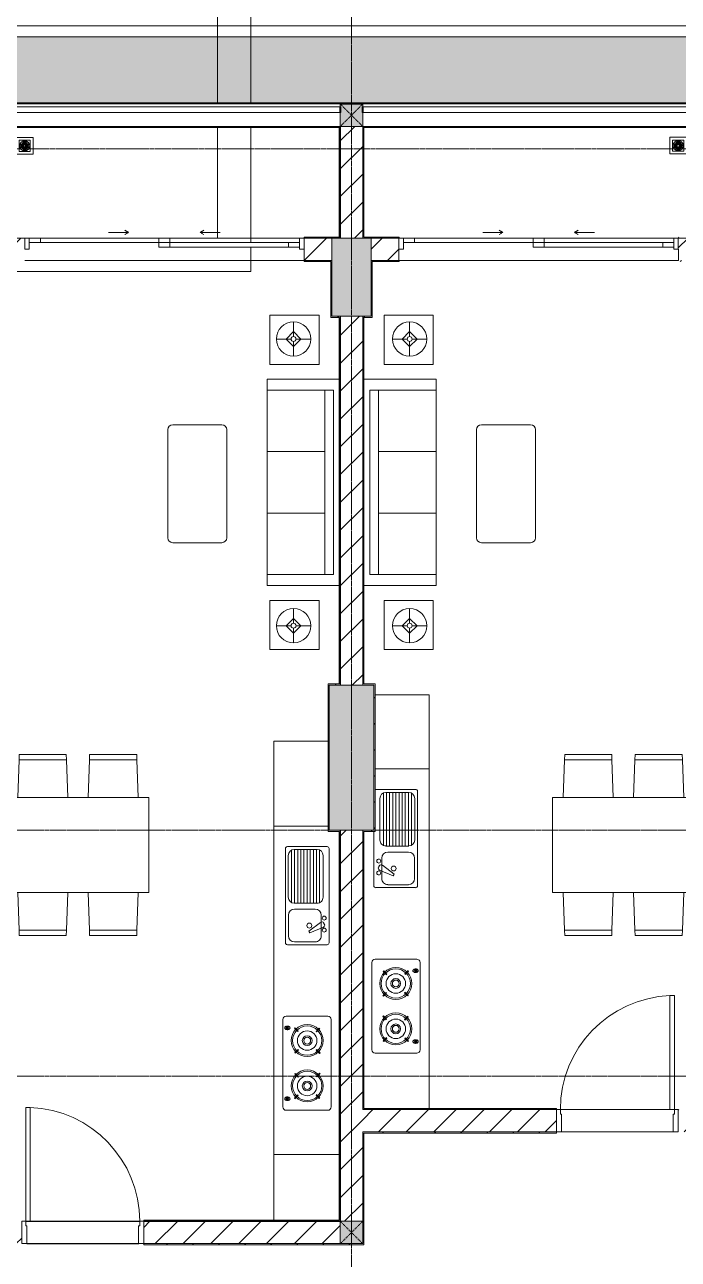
# Model space of a CAD drawing. Header units: millimetres. Extents: x 5357 to 259384, y -16348 to 109893.
# Drawn here: x 66228 to 72078, y 35397 to 46447 of the extents above; entities that cross this region are included whole.
import ezdxf

# ---------------------------------------------------------------- set-up
doc = ezdxf.new("R2010")
doc.units = ezdxf.units.MM
doc.linetypes.add('Dash', pattern=[6, 3, -3])
doc.linetypes.add('Grid Line', pattern=[22.225, 12.7, -3.175, 3.175, -3.175])
for name, color, linetype, lineweight in [('0-1', 7, 'Continuous', 5), ('A-DETL-GENF', 92, 'Continuous', 9), ('A-DOOR', 31, 'Continuous', 9), ('A-DOOR-FRAM', 31, 'Continuous', 9), ('A-DOOR-HDLN', 31, 'Dash', 9), ('A-FLOR-1', 53, 'Continuous', 9), ('A-FLOR-HRAL', 11, 'Continuous', 9), ('A-FLOR-PATT', 8, 'Continuous', 9), ('A-WALL', 113, 'Continuous', 9), ('A-WALL-3', 113, 'Continuous', 18), ('A-WALL-PATT', 111, 'Continuous', 9), ('A-WALL-PATT-2', 53, 'Continuous', 9), ('G-IMPT', 8, 'Continuous', 9), ('I-FURN', 30, 'Continuous', 9), ('I-FURN-1', 254, 'Continuous', 9), ('I-WALL-1', 9, 'Continuous', 18), ('I-WALL-2', 53, 'Continuous', 9), ('I-WALL-3', 2, 'Continuous', 18), ('M-EQPM', 50, 'Continuous', 9), ('S-BEAM-1', 53, 'Continuous', 9), ('S-COLS', 52, 'Continuous', 9), ('S-COLS-1', 253, 'Continuous', 5), ('S-COLS-2', 9, 'Continuous', 18), ('S-COLS-5', 52, 'Continuous', 18), ('S-COLS-6', 52, 'Dash', 9), ('S-COLS-HDLN', 52, 'Dash', 9), ('S-GRID-1', 1, 'Grid Line', 9)]:
    doc.layers.add(name, color=color, linetype=linetype, lineweight=lineweight)
pattern_1 = [(45, (0, 0), (-116.67262, 116.67262), [])]
pattern_2 = [(45, (0, 0), (-124.4508, 124.4508), [])]

# ---------------------------------------------------------------- blocks, each defined once
blk = doc.blocks.new('NCV_TKTC_KET CAU_rvt-1-TKCS_MB CẢNH QUAN CÂY XANH')
at = {"layer": 'S-COLS-1'}
for points in [[(69328, 43837), (69328, 44537), (68978, 44537), (68978, 43837)], [(69353, 39237), (69353, 40537), (68953, 40537), (68953, 39237)]]:
    blk.add_hatch(color=256, dxfattribs=at).paths.add_polyline_path(points)
at = {"layer": 'S-BEAM-1'}
blk.add_line((66053, 45537), (69053, 45537), dxfattribs=at)
at = {"layer": 'S-COLS-2'}
for p, q in [((69328, 44537), (68978, 44537)), ((68978, 44537), (68978, 43837)), ((69328, 43837), (69328, 44537)), ((68978, 43837), (69328, 43837)), ((69353, 40537), (68953, 40537)), ((68953, 40537), (68953, 39237)), ((69353, 39237), (69353, 40537)), ((68953, 39237), (69353, 39237))]:
    blk.add_line(p, q, dxfattribs=at)
blk = doc.blocks.new('LOBBY_SOFA_1 - LOBBY_SOFA_1-V30-TKCS_MB CẢNH QUAN CÂY XANH')
at = {"layer": 'I-FURN'}
for p, q in [((-2556, -13), (-2556, -660)), ((-2457, -66), (-2457, -660)), ((-807, -66), (-2457, -66)), ((-807, -660), (-807, -66)), ((-708, -660), (-708, -13)), ((-3128, -194), (-2688, -194)), ((-3128, -634), (-3128, -194)), ((-2688, -194), (-2688, -634)), ((-807, -143), (-2457, -143)), ((-1907, -143), (-1907, -660)), ((-1357, -143), (-1357, -660)), ((-576, -194), (-576, -634)), ((-136, -194), (-576, -194)), ((-136, -634), (-136, -194)), ((-2915, -269), (-2915, -401)), ((-349, -269), (-349, -401)), ((-2937, -423), (-3069, -423)), ((-2915, -357), (-2981, -423)), ((-2981, -423), (-2915, -489)), ((-2849, -423), (-2915, -357)), ((-2915, -489), (-2849, -423)), ((-2893, -423), (-2761, -423)), ((-371, -423), (-503, -423)), ((-415, -423), (-349, -357)), ((-349, -489), (-415, -423)), ((-349, -357), (-283, -423)), ((-283, -423), (-349, -489)), ((-327, -423), (-195, -423)), ((-2915, -445), (-2915, -577)), ((-349, -445), (-349, -577)), ((-2688, -634), (-3128, -634)), ((-2556, -660), (-708, -660)), ((-576, -634), (-136, -634)), ((-2172, -1065), (-2172, -1505)), ((-1160, -1021), (-2128, -1021)), ((-1116, -1505), (-1116, -1065)), ((-2128, -1549), (-1160, -1549))]:
    blk.add_line(p, q, dxfattribs=at)
for centre, radius in [((-2915, -423), 154), ((-349, -423), 154), ((-2915, -423), 22), ((-349, -423), 22)]:
    blk.add_circle(centre, radius, dxfattribs=at)
for centre, start, end in [((-2128, -1065), 90, 180), ((-1160, -1065), 0, 90), ((-2128, -1505), 180, 270), ((-1160, -1505), 270, 0)]:
    blk.add_arc(centre, 44, start, end, dxfattribs=at)
at = {"layer": 'I-FURN-1'}
for p, q in [((-2556, -13), (-2556, -660)), ((-708, -660), (-708, -13)), ((-2688, -194), (-3128, -194)), ((-3128, -194), (-3128, -634)), ((-2688, -634), (-2688, -194)), ((-136, -194), (-576, -194)), ((-576, -194), (-576, -634)), ((-136, -634), (-136, -194)), ((-3128, -634), (-2688, -634)), ((-2556, -660), (-708, -660)), ((-576, -634), (-136, -634)), ((-2172, -1065), (-2172, -1505)), ((-1160, -1021), (-2128, -1021)), ((-1116, -1505), (-1116, -1065)), ((-2128, -1549), (-1160, -1549))]:
    blk.add_line(p, q, dxfattribs=at)
for centre, start, end in [((-2128, -1065), 90, 180), ((-1160, -1065), 0, 90), ((-2128, -1505), 180, 270), ((-1160, -1505), 270, 0)]:
    blk.add_arc(centre, 44, start, end, dxfattribs=at)
blk = doc.blocks.new('HE BEP A1 - HE BEP A 2-V146-TKCS_MB CẢNH QUAN CÂY XANH')
at = {"layer": 'I-FURN'}
for p, q in [((0, 0), (662, 0)), ((0, -484), (0, 0)), ((662, 0), (662, -484)), ((662, 0), (662, -484)), ((3700, 0), (662, 0)), ((1707, -103), (862, -103)), ((3176, -81), (2394, -81)), ((845, -121), (845, -477)), ((872, -387), (872, -182)), ((872, -185), (1352, -185)), ((872, -213), (1352, -213)), ((878, -157), (1345, -157)), ((925, -129), (1298, -129)), ((1352, -182), (1352, -387)), ((1406, -370), (1406, -183)), ((1459, -130), (1644, -130)), ((1698, -183), (1698, -370)), ((1724, -477), (1724, -121)), ((2364, -483), (2364, -111)), ((2452, -118), (2484, -118)), ((2452, -122), (2452, -118)), ((2484, -122), (2452, -122)), ((2472, -184), (2467, -188)), ((2467, -188), (2496, -217)), ((2501, -213), (2472, -184)), ((2484, -118), (2484, -122)), ((2496, -217), (2501, -213)), ((2689, -187), (2660, -216)), ((2660, -216), (2665, -220)), ((2665, -220), (2694, -191)), ((2694, -191), (2689, -187)), ((2876, -191), (2880, -187)), ((2905, -220), (2876, -191)), ((2880, -187), (2909, -216)), ((2909, -216), (2905, -220)), ((3069, -213), (3098, -184)), ((3073, -217), (3069, -213)), ((3102, -188), (3073, -217)), ((3086, -118), (3086, -122)), ((3118, -118), (3086, -118)), ((3086, -122), (3118, -122)), ((3098, -184), (3102, -188)), ((3118, -122), (3118, -118)), ((3206, -483), (3206, -111)), ((872, -241), (1352, -241)), ((872, -269), (1352, -269)), ((872, -297), (1352, -297)), ((872, -325), (1352, -325)), ((1603, -313), (1524, -418)), ((1567, -443), (1618, -322)), ((1618, -322), (1603, -313)), ((872, -353), (1352, -353)), ((872, -381), (1352, -381)), ((876, -409), (1347, -409)), ((1298, -440), (925, -440)), ((1644, -423), (1459, -423)), ((2470, -406), (2499, -377)), ((2475, -410), (2470, -406)), ((2504, -381), (2475, -410)), ((2499, -377), (2504, -381)), ((2663, -384), (2667, -380)), ((2692, -413), (2663, -384)), ((2667, -380), (2696, -409)), ((2696, -409), (2692, -413)), ((2902, -380), (2873, -409)), ((2873, -409), (2878, -413)), ((2878, -413), (2907, -384)), ((2907, -384), (2902, -380)), ((3070, -377), (3066, -381)), ((3066, -381), (3095, -410)), ((3100, -406), (3070, -377)), ((3095, -410), (3100, -406)), ((1220, -494), (1707, -494)), ((1541, -452), (1529, -445)), ((3176, -513), (2394, -513))]:
    blk.add_line(p, q, dxfattribs=at)
for centre, radius in [((2582, -298), 143), ((2582, -298), 131), ((2582, -298), 87.2), ((2988, -298), 143), ((2988, -298), 131), ((2988, -298), 87.2), ((1553, -317), 22.2), ((2582, -298), 43.6), ((2582, -298), 30.9), ((2988, -298), 43.6), ((2988, -298), 30.9), ((1486, -450), 17.8), ((1593, -450), 17.8)]:
    blk.add_circle(centre, radius, dxfattribs=at)
for centre, radius, start, end in [((862, -121), 17.5, 90, 180), ((1707, -121), 17.5, 0, 90), ((2394, -111), 30, 90, 180), ((2477, -118), 24.7, 145.204, 163.9419), ((2471, -115), 18.1, 120.7976, 145.204), ((2468, -120), 11.6, 9.7177, 170.2823), ((2468, -109), 11.5, 90, 120.7976), ((2468, -109), 11.5, 59.2024, 90), ((2464, -115), 18.1, 34.796, 59.2024), ((2459, -118), 24.7, 16.0581, 34.796), ((3111, -118), 24.7, 145.204, 163.9419), ((3105, -115), 18.1, 120.7976, 145.204), ((3102, -120), 11.6, 9.7177, 170.2823), ((3102, -109), 11.5, 90, 120.7976), ((3102, -109), 11.5, 59.2024, 90), ((3098, -115), 18.1, 34.796, 59.2024), ((3093, -118), 24.7, 16.0581, 34.796), ((3176, -111), 30, 360, 90), ((925, -182), 53.3, 90, 180), ((1298, -182), 53.3, 0, 90), ((1459, -183), 53.3, 90, 180), ((1644, -183), 53.3, 0, 90), ((2485, -121), 33.5, 163.9419, 180), ((2485, -121), 33.5, 180, 196.0581), ((2477, -123), 24.7, 196.0581, 214.796), ((2468, -120), 11.6, 189.9102, 350.0898), ((2471, -127), 18.1, 214.796, 239.2024), ((2468, -133), 11.5, 239.2024, 270), ((2468, -133), 11.5, 270, 300.7976), ((2464, -127), 18.1, 300.7976, 325.204), ((2459, -123), 24.7, 325.204, 343.9419), ((2451, -121), 33.5, 0, 16.0581), ((2451, -121), 33.5, 343.9419, 0), ((3119, -121), 33.5, 163.9419, 180), ((3119, -121), 33.5, 180, 196.0581), ((3111, -123), 24.7, 196.0581, 214.796), ((3102, -120), 11.6, 189.9102, 350.0898), ((3105, -127), 18.1, 214.796, 239.2024), ((3102, -133), 11.5, 239.2024, 270), ((3102, -133), 11.5, 270, 300.7976), ((3098, -127), 18.1, 300.7976, 325.204), ((3093, -123), 24.7, 325.204, 343.9419), ((3084, -121), 33.5, 0, 16.0581), ((3084, -121), 33.5, 343.9419, 0), ((925, -387), 53.3, 180, 270), ((1298, -387), 53.3, 270, 0), ((1459, -370), 53.3, 180, 270), ((1538, -430), 17.8, 140.5382, 240.0479), ((1644, -370), 53.3, 270, 0), ((862, -477), 17.5, 180, 207.2741), ((1550, -437), 17.8, 240.0479, 339.4621), ((1707, -477), 17.5, 270, 0), ((2394, -483), 30, 180, 270), ((3176, -483), 30, 270, 0)]:
    blk.add_arc(centre, radius, start, end, dxfattribs=at)
at = {"layer": 'I-FURN-1'}
for p, q in [((0, 0), (3700, 0)), ((0, -484), (0, 0))]:
    blk.add_line(p, q, dxfattribs=at)
blk = doc.blocks.new('RES_BAN AN 1 - RES_BAN AN 1-V94-TKCS_MB CẢNH QUAN CÂY XANH')
at = {"layer": 'I-FURN-1'}
for p, q in [((-425, 0), (-425, -1275)), ((425, -1275), (425, 0)), ((-762, -114), (-425, -102)), ((-425, -102), (-425, -550)), ((425, -102), (425, -550)), ((762, -114), (425, -102)), ((-762, -114), (-810, -115)), ((-810, -115), (-810, -537)), ((-762, -539), (-762, -114)), ((-762, -539), (-762, -114)), ((762, -539), (762, -114)), ((762, -114), (762, -539)), ((810, -115), (762, -114)), ((810, -537), (810, -115)), ((-810, -537), (-762, -539)), ((-425, -550), (-762, -539)), ((425, -550), (762, -539)), ((762, -539), (810, -537)), ((-810, -745), (-762, -744)), ((-810, -1167), (-810, -745)), ((-762, -744), (-425, -733)), ((-762, -1169), (-762, -744)), ((-762, -744), (-762, -1169)), ((-425, -733), (-425, -1180)), ((425, -733), (425, -1180)), ((762, -744), (425, -733)), ((762, -744), (810, -745)), ((762, -1169), (762, -744)), ((762, -1169), (762, -744)), ((810, -745), (810, -1167)), ((-762, -1169), (-810, -1167)), ((-425, -1180), (-762, -1169)), ((425, -1180), (762, -1169)), ((810, -1167), (762, -1169)), ((-425, -1275), (425, -1275))]:
    blk.add_line(p, q, dxfattribs=at)
blk = doc.blocks.new('LOBBY_SOFA_1 - LOBBY_SOFA_1-852725-TKCS_MB CẢNH QUAN CÂY XANH')
at = {"layer": 'I-FURN'}
for p, q in [((-2128, 1549), (-1160, 1549)), ((-2172, 1065), (-2172, 1505)), ((-1116, 1505), (-1116, 1065)), ((-1160, 1021), (-2128, 1021)), ((-2688, 634), (-3128, 634)), ((-3128, 634), (-3128, 194)), ((-2915, 445), (-2915, 577)), ((-2688, 194), (-2688, 634)), ((-2556, 660), (-708, 660)), ((-2556, 15), (-2556, 660)), ((-2457, 66), (-2457, 660)), ((-1907, 143), (-1907, 660)), ((-1357, 143), (-1357, 660)), ((-807, 660), (-807, 66)), ((-708, 660), (-708, 15)), ((-576, 634), (-136, 634)), ((-576, 194), (-576, 634)), ((-349, 445), (-349, 577)), ((-136, 634), (-136, 194)), ((-2981, 423), (-2915, 489)), ((-2915, 489), (-2849, 423)), ((-349, 489), (-415, 423)), ((-283, 423), (-349, 489)), ((-2937, 423), (-3069, 423)), ((-2915, 357), (-2981, 423)), ((-2849, 423), (-2915, 357)), ((-2915, 269), (-2915, 401)), ((-2893, 423), (-2761, 423)), ((-371, 423), (-503, 423)), ((-415, 423), (-349, 357)), ((-349, 357), (-283, 423)), ((-349, 269), (-349, 401)), ((-327, 423), (-195, 423)), ((-3128, 194), (-2688, 194)), ((-807, 143), (-2457, 143)), ((-136, 194), (-576, 194)), ((-807, 66), (-2457, 66))]:
    blk.add_line(p, q, dxfattribs=at)
for centre, radius in [((-2915, 423), 154), ((-349, 423), 154), ((-2915, 423), 22), ((-349, 423), 22)]:
    blk.add_circle(centre, radius, dxfattribs=at)
for centre, start, end in [((-2128, 1505), 90, 180), ((-1160, 1505), 0, 90), ((-2128, 1065), 180, 270), ((-1160, 1065), 270, 0)]:
    blk.add_arc(centre, 44, start, end, dxfattribs=at)
at = {"layer": 'I-FURN-1'}
for p, q in [((-2128, 1549), (-1160, 1549)), ((-2172, 1065), (-2172, 1505)), ((-1116, 1505), (-1116, 1065)), ((-1160, 1021), (-2128, 1021)), ((-3128, 634), (-2688, 634)), ((-3128, 194), (-3128, 634)), ((-2688, 634), (-2688, 194)), ((-2556, 660), (-708, 660)), ((-2556, 15), (-2556, 660)), ((-708, 660), (-708, 15)), ((-576, 634), (-136, 634)), ((-576, 194), (-576, 634)), ((-136, 634), (-136, 194)), ((-2688, 194), (-3128, 194)), ((-136, 194), (-576, 194))]:
    blk.add_line(p, q, dxfattribs=at)
for centre, start, end in [((-2128, 1505), 90, 180), ((-1160, 1505), 0, 90), ((-2128, 1065), 180, 270), ((-1160, 1065), 270, 0)]:
    blk.add_arc(centre, 44, start, end, dxfattribs=at)
blk = doc.blocks.new('HE BEP A - HE BEP A-V150-TKCS_MB CẢNH QUAN CÂY XANH')
at = {"layer": 'I-FURN'}
for p, q in [((3704, 595), (3704, 11)), ((4, 495), (4, 11)), ((766, 11), (766, 495)), ((766, 11), (766, 495)), ((948, 132), (948, 488)), ((966, 505), (1810, 505)), ((1402, 451), (1028, 451)), ((1645, 463), (1632, 456)), ((1670, 454), (1722, 333)), ((1828, 488), (1828, 132)), ((2467, 494), (2467, 122)), ((3279, 524), (2497, 524)), ((3309, 494), (3309, 122)), ((975, 398), (975, 193)), ((975, 392), (1455, 392)), ((975, 364), (1455, 364)), ((975, 336), (1455, 336)), ((980, 420), (1450, 420)), ((1455, 193), (1455, 398)), ((1509, 381), (1509, 194)), ((1748, 434), (1562, 434)), ((1706, 324), (1627, 429)), ((1722, 333), (1706, 324)), ((1801, 194), (1801, 381)), ((2578, 421), (2574, 417)), ((2574, 417), (2603, 388)), ((2607, 392), (2578, 421)), ((2603, 388), (2607, 392)), ((2796, 424), (2766, 395)), ((2766, 395), (2771, 390)), ((2771, 390), (2800, 420)), ((2800, 420), (2796, 424)), ((2977, 420), (2981, 424)), ((3006, 390), (2977, 420)), ((2981, 424), (3010, 395)), ((3010, 395), (3006, 390)), ((3169, 392), (3199, 421)), ((3174, 388), (3169, 392)), ((3203, 417), (3174, 388)), ((3199, 421), (3203, 417)), ((975, 308), (1455, 308)), ((975, 280), (1455, 280)), ((975, 252), (1455, 252)), ((975, 224), (1455, 224)), ((2571, 199), (2600, 228)), ((2604, 224), (2575, 195)), ((2600, 228), (2604, 224)), ((2764, 227), (2768, 231)), ((2793, 198), (2764, 227)), ((2768, 231), (2797, 202)), ((3009, 231), (2979, 202)), ((2984, 198), (3013, 227)), ((3013, 227), (3009, 231)), ((3177, 228), (3172, 224)), ((3172, 224), (3201, 195)), ((3206, 199), (3177, 228)), ((1810, 114), (966, 114)), ((975, 196), (1455, 196)), ((981, 168), (1449, 168)), ((1028, 140), (1402, 140)), ((1562, 141), (1748, 141)), ((2555, 133), (2555, 129)), ((2588, 133), (2555, 133)), ((2555, 129), (2588, 129)), ((2575, 195), (2571, 199)), ((2588, 129), (2588, 133)), ((2797, 202), (2793, 198)), ((2979, 202), (2984, 198)), ((3189, 129), (3189, 133)), ((3189, 133), (3222, 133)), ((3222, 129), (3189, 129)), ((3201, 195), (3206, 199)), ((3222, 133), (3222, 129)), ((4, 11), (766, 11)), ((4293, 11), (766, 11)), ((3279, 92), (2497, 92))]:
    blk.add_line(p, q, dxfattribs=at)
for centre, radius in [((1589, 461), 17.8), ((1696, 461), 17.8), ((2685, 309), 143), ((3091, 309), 143), ((1656, 328), 22.2), ((2685, 309), 131), ((2685, 309), 87.2), ((2685, 309), 43.6), ((2685, 309), 30.9), ((3091, 309), 131), ((3091, 309), 87.2), ((3091, 309), 43.6), ((3091, 309), 30.9)]:
    blk.add_circle(centre, radius, dxfattribs=at)
for centre, radius, start, end in [((966, 488), 17.5, 90, 180), ((1028, 398), 53.3, 90, 180), ((1402, 398), 53.3, 360, 90), ((1641, 441), 17.8, 119.9521, 219.4618), ((1653, 448), 17.8, 20.5379, 119.9521), ((1810, 488), 17.5, 0, 90), ((2497, 494), 30, 90, 180), ((3279, 494), 30, 360, 90), ((1562, 381), 53.3, 90, 180), ((1748, 381), 53.3, 360, 90), ((966, 132), 17.5, 180, 270), ((1028, 193), 53.3, 180, 270), ((1402, 193), 53.3, 270, 360), ((1562, 194), 53.3, 180, 270), ((1748, 194), 53.3, 270, 360), ((1810, 132), 17.5, 270, 360), ((2497, 122), 30, 180, 270), ((2589, 132), 33.5, 163.9419, 180), ((2589, 132), 33.5, 180, 196.0581), ((2580, 134), 24.7, 145.204, 163.9419), ((2580, 129), 24.7, 196.0581, 214.796), ((2575, 138), 18.1, 120.7976, 145.204), ((2571, 131), 11.6, 9.9102, 170.0898), ((2571, 131), 11.6, 189.7177, 350.2823), ((2575, 125), 18.1, 214.796, 239.2024), ((2571, 144), 11.5, 90, 120.7976), ((2571, 144), 11.5, 59.2024, 90), ((2568, 138), 18.1, 34.796, 59.2024), ((2568, 125), 18.1, 300.7976, 325.204), ((2563, 134), 24.7, 16.0581, 34.796), ((2563, 129), 24.7, 325.204, 343.9419), ((2554, 132), 33.5, 0, 16.0581), ((2554, 132), 33.5, 343.9419, 0), ((3223, 132), 33.5, 163.9419, 180), ((3223, 132), 33.5, 180, 196.0581), ((3214, 134), 24.7, 145.204, 163.9419), ((3214, 129), 24.7, 196.0581, 214.796), ((3209, 138), 18.1, 120.7976, 145.204), ((3205, 131), 11.6, 9.9102, 170.0898), ((3205, 131), 11.6, 189.7177, 350.2823), ((3209, 125), 18.1, 214.796, 239.2024), ((3205, 144), 11.5, 90, 120.7976), ((3205, 144), 11.5, 59.2024, 90), ((3202, 138), 18.1, 34.796, 59.2024), ((3202, 125), 18.1, 300.7976, 325.204), ((3196, 134), 24.7, 16.0581, 34.796), ((3196, 129), 24.7, 325.204, 343.9419), ((3188, 132), 33.5, 0, 16.0581), ((3188, 132), 33.5, 343.9419, 0), ((3279, 122), 30, 270, 360), ((2571, 120), 11.5, 239.2024, 270), ((2571, 120), 11.5, 270, 300.7976), ((3205, 120), 11.5, 239.2024, 270), ((3205, 120), 11.5, 270, 300.7976)]:
    blk.add_arc(centre, radius, start, end, dxfattribs=at)
at = {"layer": 'I-FURN-1'}
for p, q in [((4, 495), (4, 11)), ((4, 11), (4293, 11))]:
    blk.add_line(p, q, dxfattribs=at)
blk = doc.blocks.new('RES_BAN AN 1 - RES_BAN AN 1-V79-TKCS_MB CẢNH QUAN CÂY XANH')
at = {"layer": 'I-FURN-1'}
for p, q in [((-425, 1275), (425, 1275)), ((-425, 0), (-425, 1275)), ((425, 1275), (425, 0)), ((-762, 1169), (-810, 1167)), ((-810, 1167), (-810, 745)), ((-425, 1180), (-762, 1169)), ((-762, 1169), (-762, 744)), ((-762, 744), (-762, 1169)), ((-425, 733), (-425, 1180)), ((425, 1180), (762, 1169)), ((425, 733), (425, 1180)), ((762, 1169), (762, 744)), ((762, 1169), (762, 744)), ((810, 1167), (762, 1169)), ((810, 745), (810, 1167)), ((-810, 745), (-762, 744)), ((-762, 744), (-425, 733)), ((762, 744), (425, 733)), ((762, 744), (810, 745)), ((-810, 537), (-762, 539)), ((-810, 115), (-810, 537)), ((-425, 550), (-762, 539)), ((-762, 539), (-762, 114)), ((-762, 539), (-762, 114)), ((-425, 102), (-425, 550)), ((425, 550), (762, 539)), ((425, 102), (425, 550)), ((762, 539), (762, 114)), ((762, 539), (810, 537)), ((762, 114), (762, 539)), ((810, 537), (810, 115)), ((-762, 114), (-810, 115)), ((-762, 114), (-425, 102)), ((762, 114), (425, 102)), ((810, 115), (762, 114))]:
    blk.add_line(p, q, dxfattribs=at)
blk = doc.blocks.new('NCV_TKTC_TANG 1_rvt-1-TKCS_MB CẢNH QUAN CÂY XANH')
at = {"layer": 'A-WALL-PATT-2'}
h = blk.add_hatch(dxfattribs=at)
h.set_pattern_fill('FP_10', color=256, style=0, pattern_type=2)
h.set_pattern_definition(pattern_1)
h.paths.add_polyline_path([(69053, 44547), (69053, 45537), (69043, 45537), (69043, 44547)])
h = blk.add_hatch(dxfattribs=at)
h.set_pattern_fill('FP_10', color=256, style=0, pattern_type=2)
h.set_pattern_definition(pattern_1)
h.paths.add_polyline_path([(69253, 44547), (69263, 44547), (69263, 45537), (69253, 45537), (69253, 44801)])
h = blk.add_hatch(dxfattribs=at)
h.set_pattern_fill('FP_10', color=256, style=0, pattern_type=2)
h.set_pattern_definition(pattern_1)
h.paths.add_polyline_path([(66063, 44537), (66228, 44537), (66228, 44547), (66063, 44547), (66063, 44537)])
h.paths.add_polyline_path([(68728, 44537), (69053, 44537), (69053, 44547), (68728, 44547), (68728, 44537)])
h = blk.add_hatch(dxfattribs=at)
h.set_pattern_fill('FP_10', color=256, style=0, pattern_type=2)
h.set_pattern_definition(pattern_1)
h.paths.add_polyline_path([(72242, 44537), (72242, 44547), (72078, 44547), (72078, 44537)])
h.paths.add_polyline_path([(69510, 44537), (69578, 44537), (69578, 44547), (69253, 44547), (69253, 44537)])
h = blk.add_hatch(dxfattribs=at)
h.set_pattern_fill('FP_10', color=256, style=0, pattern_type=2)
h.set_pattern_definition(pattern_1)
h.paths.add_polyline_path([(66063, 44327), (66228, 44327), (66228, 44337), (66063, 44337)])
h.paths.add_polyline_path([(68905, 44327), (68978, 44327), (68978, 44337), (68728, 44337), (68728, 44327)])
h = blk.add_hatch(dxfattribs=at)
h.set_pattern_fill('FP_10', color=256, style=0, pattern_type=2)
h.set_pattern_definition(pattern_1)
h.paths.add_polyline_path([(68978, 43827), (68978, 44327), (68968, 44327), (68968, 43827)])
h = blk.add_hatch(dxfattribs=at)
h.set_pattern_fill('FP_10', color=256, style=0, pattern_type=2)
h.set_pattern_definition(pattern_1)
h.paths.add_polyline_path([(72218, 44327), (72218, 44337), (72078, 44337), (72078, 44327)])
h.paths.add_polyline_path([(69578, 44327), (69578, 44337), (69328, 44337), (69328, 44327), (69510, 44327)])
h = blk.add_hatch(dxfattribs=at)
h.set_pattern_fill('FP_10', color=256, style=0, pattern_type=2)
h.set_pattern_definition(pattern_1)
h.paths.add_polyline_path([(69338, 43827), (69338, 44327), (69328, 44327), (69328, 43827)])
h = blk.add_hatch(dxfattribs=at)
h.set_pattern_fill('FP_10', color=256, style=0, pattern_type=2)
h.set_pattern_definition(pattern_1)
h.paths.add_polyline_path([(69053, 43827), (69053, 43837), (68978, 43837), (68978, 43827), (69043, 43827)])
h = blk.add_hatch(dxfattribs=at)
h.set_pattern_fill('FP_10', color=256, style=0, pattern_type=2)
h.set_pattern_definition(pattern_1)
h.paths.add_polyline_path([(69043, 40537), (69053, 40537), (69053, 43827), (69043, 43827), (69043, 40547)])
h = blk.add_hatch(dxfattribs=at)
h.set_pattern_fill('FP_10', color=256, style=0, pattern_type=2)
h.set_pattern_definition(pattern_1)
h.paths.add_polyline_path([(69263, 43827), (69328, 43827), (69328, 43837), (69253, 43837), (69253, 43827)])
h = blk.add_hatch(dxfattribs=at)
h.set_pattern_fill('FP_10', color=256, style=0, pattern_type=2)
h.set_pattern_definition(pattern_1)
h.paths.add_polyline_path([(69253, 40537), (69263, 40537), (69263, 43827), (69253, 43827), (69253, 40856)])
h = blk.add_hatch(dxfattribs=at)
h.set_pattern_fill('FP_10', color=256, style=0, pattern_type=2)
h.set_pattern_definition(pattern_1)
h.paths.add_polyline_path([(68953, 40537), (69043, 40537), (69043, 40547), (68943, 40547), (68943, 40537)])
h = blk.add_hatch(dxfattribs=at)
h.set_pattern_fill('FP_10', color=256, style=0, pattern_type=2)
h.set_pattern_definition(pattern_1)
h.paths.add_polyline_path([(68953, 39227), (68953, 40537), (68943, 40537), (68943, 39227)])
h = blk.add_hatch(dxfattribs=at)
h.set_pattern_fill('FP_10', color=256, style=0, pattern_type=2)
h.set_pattern_definition(pattern_1)
h.paths.add_polyline_path([(69363, 39227), (69363, 40537), (69353, 40537), (69353, 39227)])
h = blk.add_hatch(dxfattribs=at)
h.set_pattern_fill('FP_10', color=256, style=0, pattern_type=2)
h.set_pattern_definition(pattern_1)
h.paths.add_polyline_path([(69053, 35747), (69053, 39227), (69043, 39227), (69043, 35747)])
h = blk.add_hatch(dxfattribs=at)
h.set_pattern_fill('FP_10', color=256, style=0, pattern_type=2)
h.set_pattern_definition(pattern_1)
h.paths.add_polyline_path([(69263, 39227), (69353, 39227), (69353, 39237), (69253, 39237), (69253, 39227)])
h = blk.add_hatch(dxfattribs=at)
h.set_pattern_fill('FP_10', color=256, style=0, pattern_type=2)
h.set_pattern_definition(pattern_1)
h.paths.add_polyline_path([(69253, 36738), (69263, 36738), (69263, 39227), (69253, 39227), (69253, 36911)])
h = blk.add_hatch(dxfattribs=at)
h.set_pattern_fill('FP_10', color=256, style=0, pattern_type=2)
h.set_pattern_definition(pattern_1)
h.paths.add_polyline_path([(70988, 36738), (70988, 36748), (69263, 36748), (69263, 36738), (70988, 36738)])
h.paths.add_polyline_path([(72218, 36738), (72218, 36748), (72078, 36748), (72078, 36738)])
h = blk.add_hatch(dxfattribs=at)
h.set_pattern_fill('FP_10', color=256, style=0, pattern_type=2)
h.set_pattern_definition(pattern_1)
h.paths.add_polyline_path([(67293, 35737), (69053, 35737), (69053, 35747), (67293, 35747)])
h.paths.add_polyline_path([(66203, 35737), (66203, 35747), (66053, 35747), (66053, 35737)])
at = {"layer": 'A-FLOR-1'}
for p, q in [((68688, 44537), (67528, 44537)), ((72078, 44537), (69578, 44537)), ((72078, 44337), (72078, 44437)), ((68728, 44337), (66228, 44337)), ((66228, 44337), (68728, 44337)), ((72078, 44337), (69578, 44337)), ((69578, 44337), (72078, 44337)), ((71023, 36738), (72043, 36738)), ((72043, 36738), (71023, 36738)), ((71033, 36538), (72033, 36538)), ((66238, 35737), (67258, 35737)), ((67258, 35737), (66238, 35737)), ((66248, 35537), (67248, 35537))]:
    blk.add_line(p, q, dxfattribs=at)
at = {"layer": 'I-WALL-1'}
for p, q in [((69043, 45537), (69043, 44547)), ((69053, 45537), (69043, 45537)), ((69053, 44547), (69053, 45537)), ((69253, 45537), (69253, 44547)), ((69263, 45537), (69253, 45537)), ((69263, 44547), (69263, 45537)), ((69043, 44547), (68728, 44547)), ((68728, 44547), (68728, 44537)), ((68728, 44537), (69053, 44537)), ((69053, 44537), (69053, 44547)), ((69253, 44547), (69253, 44537)), ((69253, 44537), (69578, 44537)), ((69578, 44547), (69263, 44547)), ((69578, 44537), (69578, 44547)), ((68978, 44337), (68728, 44337)), ((68728, 44337), (68728, 44327)), ((68728, 44327), (68968, 44327)), ((68968, 44327), (68968, 43827)), ((68978, 44327), (68978, 44337)), ((68978, 43837), (68978, 44327)), ((69578, 44337), (69328, 44337)), ((69328, 44337), (69328, 44327)), ((69328, 44327), (69328, 43837)), ((69338, 44327), (69578, 44327)), ((69338, 43827), (69338, 44327)), ((69578, 44327), (69578, 44337)), ((68968, 43827), (68978, 43827)), ((69053, 43837), (68978, 43837)), ((68978, 43827), (69043, 43827)), ((69043, 43827), (69043, 40547)), ((69053, 43827), (69053, 43837)), ((69053, 40537), (69053, 43827)), ((69328, 43837), (69253, 43837)), ((69253, 43837), (69253, 43827)), ((69253, 43827), (69253, 40537)), ((69263, 43827), (69328, 43827)), ((69263, 40547), (69263, 43827)), ((69328, 43827), (69338, 43827)), ((69043, 40547), (68943, 40547)), ((68943, 40547), (68943, 40537)), ((68943, 40537), (68943, 39227)), ((68953, 40537), (69043, 40537)), ((68953, 39237), (68953, 40537)), ((69043, 40537), (69053, 40537)), ((69253, 40537), (69263, 40537)), ((69363, 40547), (69263, 40547)), ((69263, 40537), (69353, 40537)), ((69353, 40537), (69353, 39237)), ((69363, 40537), (69363, 40547)), ((69363, 39227), (69363, 40537)), ((68943, 39227), (68953, 39227)), ((69053, 39237), (68953, 39237)), ((68953, 39227), (69043, 39227)), ((69043, 39227), (69043, 35747)), ((69053, 39227), (69053, 39237)), ((69053, 35747), (69053, 39227)), ((69353, 39237), (69253, 39237)), ((69253, 39237), (69253, 39227)), ((69253, 39227), (69253, 36738)), ((69263, 39227), (69353, 39227)), ((69263, 36748), (69263, 39227)), ((69353, 39227), (69363, 39227)), ((69253, 36738), (69263, 36738)), ((70988, 36748), (69263, 36748)), ((69263, 36738), (70988, 36738)), ((70988, 36738), (70988, 36748)), ((69043, 35747), (67293, 35747)), ((67293, 35747), (67293, 35737)), ((67293, 35737), (69053, 35737)), ((69053, 35737), (69053, 35747))]:
    blk.add_line(p, q, dxfattribs=at)
at = {"layer": 'I-WALL-2'}
for p, q in [((66063, 45537), (69043, 45537)), ((69043, 45527), (66063, 45527)), ((69263, 45537), (72242, 45537)), ((72242, 45527), (69263, 45527))]:
    blk.add_line(p, q, dxfattribs=at)
at = {"layer": 'I-FURN-1'}
for name, p, rotation in [('LOBBY_SOFA_1 - LOBBY_SOFA_1-852725-TKCS_MB CẢNH QUAN CÂY XANH', (69057, 43983), 89.99999999999972), ('LOBBY_SOFA_1 - LOBBY_SOFA_1-V30-TKCS_MB CẢNH QUAN CÂY XANH', (69250, 43983), 89.99999999999955), ('HE BEP A1 - HE BEP A 2-V146-TKCS_MB CẢNH QUAN CÂY XANH', (69847, 40448), 270.0000000000001), ('HE BEP A - HE BEP A-V150-TKCS_MB CẢNH QUAN CÂY XANH', (68447, 40040), 270.0000000000001), ('RES_BAN AN 1 - RES_BAN AN 1-V79-TKCS_MB CẢNH QUAN CÂY XANH', (66063, 39106), 270.0000000000001), ('RES_BAN AN 1 - RES_BAN AN 1-V94-TKCS_MB CẢNH QUAN CÂY XANH', (72228, 39105), 270.0000000000002)]:
    blk.add_blockref(name, p, dxfattribs=dict(at, rotation=rotation))
blk = doc.blocks.new('FD_05 - FD_05-1000x2200mm-835433-TKCS_MB CẢNH QUAN CÂY XANH')
at = {"layer": 'A-DETL-GENF'}
for p, q in [((510, -100), (470, -100)), ((470, -100), (470, -1120)), ((510, -1120), (510, -100)), ((470, -1120), (510, -1120))]:
    blk.add_line(p, q, dxfattribs=at)
blk.add_arc((510, -100), 1020, 180, 267.7525, dxfattribs=at)
at = {"layer": 'A-DOOR-FRAM'}
for p, q in [((-545, 100), (-500, 100)), ((-545, -100), (-545, 100)), ((-500, 100), (-500, -60)), ((500, 100), (545, 100)), ((500, -60), (500, 100)), ((545, 100), (545, -100)), ((-510, -100), (-545, -100)), ((-500, -60), (-510, -60)), ((-510, -60), (-510, -100)), ((510, -60), (500, -60)), ((510, -100), (510, -60)), ((545, -100), (510, -100))]:
    blk.add_line(p, q, dxfattribs=at)
blk = doc.blocks.new('DEG_02-DEG_03 - DEG_02-2500x2400mm-CỬA ĐI 02 CÁNH TRƯỢT-625766-TKCS_MB CẢNH QUAN CÂY XANH')
at = {"layer": 'A-DOOR'}
for p, q in [((-1110, 100), (-1210, 100)), ((-1210, 100), (-1210, 60)), ((-1210, 60), (-1110, 60)), ((-1110, 60), (-1110, 100)), ((-1110, 100), (-50, 100)), ((-50, 60), (-1110, 60)), ((50, 100), (-50, 100)), ((-50, 100), (-50, 60)), ((50, 60), (-50, 60)), ((-50, 60), (-50, 20)), ((-50, 60), (50, 60)), ((-50, 20), (50, 20)), ((50, 60), (50, 100)), ((50, 20), (50, 60)), ((50, 60), (1110, 60)), ((1110, 20), (50, 20)), ((1210, 60), (1110, 60)), ((1110, 60), (1110, 20)), ((1110, 20), (1210, 20)), ((1210, 20), (1210, 60))]:
    blk.add_line(p, q, dxfattribs=at)
at = {"layer": 'A-DOOR-FRAM'}
for p, q in [((-1210, 100), (-1250, 100)), ((-1250, 100), (-1250, 0)), ((-1250, 0), (-1210, 0)), ((-1210, 0), (-1210, 100)), ((1250, 100), (1210, 100)), ((1210, 100), (1210, 0)), ((1210, 0), (1250, 0)), ((1250, 0), (1250, 100))]:
    blk.add_line(p, q, dxfattribs=at)
at = {"layer": 'A-DOOR-HDLN'}
for p, q in [((-500, 151), (-320, 151)), ((-320, 151), (-355, 171)), ((-320, 151), (-355, 131)), ((320, 151), (355, 171)), ((320, 151), (355, 131)), ((500, 151), (320, 151))]:
    blk.add_line(p, q, dxfattribs=at)
blk = doc.blocks.new('Railing - 50 x 10mm-1251311-TKCS_MB CẢNH QUAN CÂY XANH')
at = {"layer": 'A-FLOR-HRAL'}
for p, q in [((25, 5), (-25, 5)), ((-25, 5), (-25, -5)), ((25, -5), (25, 5)), ((-25, -5), (25, -5))]:
    blk.add_line(p, q, dxfattribs=at)
blk = doc.blocks.new('Railing - Railing-1601271-TKCS_MB CẢNH QUAN CÂY XANH')
at = {"layer": 'A-FLOR-HRAL'}
for p, q in [((69048, 45712), (66058, 45712)), ((66058, 45662), (69048, 45662))]:
    blk.add_line(p, q, dxfattribs=at)
at = {"rotation": 90}
for p in [(66053, 45687), (69053, 45687)]:
    blk.add_blockref('Railing - 50 x 10mm-1251311-TKCS_MB CẢNH QUAN CÂY XANH', p, dxfattribs=at)
blk = doc.blocks.new('Railing - Railing-1601291-TKCS_MB CẢNH QUAN CÂY XANH')
at = {"layer": 'A-FLOR-HRAL'}
for p, q in [((72248, 45712), (69258, 45712)), ((69258, 45662), (72248, 45662))]:
    blk.add_line(p, q, dxfattribs=at)
at = {"rotation": 90}
for p in [(69253, 45687), (72253, 45687)]:
    blk.add_blockref('Railing - 50 x 10mm-1251311-TKCS_MB CẢNH QUAN CÂY XANH', p, dxfattribs=at)
blk = doc.blocks.new('TKTC_XREF_251221_MB TANG 1 - TKTC_XREF_260130_MB TANG 1_dwg_THU NUOC - THU NUOC-444531-TKCS_MB TẦNG 1-4202124-TKCS_MB CẢNH QUAN CÂY XANH')
at = {"layer": 'M-EQPM'}
for p, q in [((-23, 11), (41, 11)), ((41, 5), (-23, 5)), ((-11, 23), (28, 23)), ((28, 17), (-11, 17)), ((-1, 36), (19, 36)), ((19, 30), (-1, 30)), ((-23, -14), (41, -14)), ((41, -20), (-23, -20)), ((-11, -26), (28, -26)), ((28, -32), (-11, -32)), ((-1, -38), (19, -38)), ((19, -44), (-1, -44))]:
    blk.add_line(p, q, dxfattribs=at)
at = {"layer": 'M-EQPM', "flags": 128}
for points in [[(84, -79), (84, 71), (-66, 71), (-66, -79)], [(59, -54), (59, 46), (-41, 46), (-41, -54)]]:
    blk.add_lwpolyline(points, close=True, dxfattribs=at)
for points in [[(-23, -1), (1, -1), (1, -7), (-23, -7)], [(41, -7), (17, -7), (17, -1), (41, -1)]]:
    blk.add_lwpolyline(points, dxfattribs=at)
at = {"layer": 'M-EQPM'}
for centre, radius, start, end in [((9, -4), 45, 360, 180), ((9, -4), 45, 360, 180), ((-23, 8), 3, 90, 270), ((-11, 20), 3, 90, 270), ((-1, 33), 3, 90, 270), ((19, 33), 3, 270, 90), ((28, 20), 3, 270, 90), ((41, 8), 3, 270, 90), ((9, -4), 45, 180, 360), ((9, -4), 45, 180, 360), ((-23, -4), 3, 90, 270), ((-23, -17), 3, 90, 270), ((-11, -29), 3, 90, 270), ((-1, -41), 3, 90, 270), ((19, -41), 3, 270, 90), ((28, -29), 3, 270, 90), ((41, -4), 3, 270, 90), ((41, -17), 3, 270, 90)]:
    blk.add_arc(centre, radius, start, end, dxfattribs=at)
blk = doc.blocks.new('TKTC_XREF_251221_MB TANG 1 - TKTC_XREF_260130_MB TANG 1_dwg-4202109-TKCS_MB CẢNH QUAN CÂY XANH')
at = {"extrusion": (0, 0, -1), "zscale": -1}
for p in [(136915, -355980), (131066, -355978)]:
    blk.add_blockref('TKTC_XREF_251221_MB TANG 1 - TKTC_XREF_260130_MB TANG 1_dwg_THU NUOC - THU NUOC-444531-TKCS_MB TẦNG 1-4202124-TKCS_MB CẢNH QUAN CÂY XANH', p, dxfattribs=at)
blk = doc.blocks.new('TKTC_XREF_251221_MB TANG 1 - TKTC_XREF_251221_MB TANG 1-2038492-TKCS_MB CẢNH QUAN CÂY XANH')
blk.add_blockref('TKTC_XREF_251221_MB TANG 1 - TKTC_XREF_260130_MB TANG 1_dwg-4202109-TKCS_MB CẢNH QUAN CÂY XANH', (169499, 384110))
blk = doc.blocks.new('TKTC_NAP THAM BE NUOC NGAM_260130 - TKTC_XREF_260130_NAP THAM BE NUOC NGAM_dwg-4013458-TKCS_MB CẢNH QUAN CÂY XANH')
at = {"layer": 'G-IMPT'}
for p, q in [((-134909, 141325), (-134909, 153915)), ((-134909, 140075), (-134909, 141105))]:
    blk.add_line(p, q, dxfattribs=at)
at = {"layer": 'G-IMPT', "flags": 128}
for points in [[(-135209, 141325), (-135209, 153615), (-142034, 153615), (-142034, 148890), (-148499, 148890)], [(-135634, 140115), (-135209, 140115), (-135209, 141105)], [(-137099, 139815), (-134909, 139815), (-134909, 140035)]]:
    blk.add_lwpolyline(points, dxfattribs=at)
blk = doc.blocks.new('TKTC_NAP THAM BE NUOC NGAM_260130 - NẮP THĂM BỂ NƯỚC NGẦM-2336355-TKCS_MB CẢNH QUAN CÂY XANH')
blk.add_blockref('TKTC_NAP THAM BE NUOC NGAM_260130 - TKTC_XREF_260130_NAP THAM BE NUOC NGAM_dwg-4013458-TKCS_MB CẢNH QUAN CÂY XANH', (150009, -139815))
blk = doc.blocks.new('G1_SOF - BO TRU - 200x200-3050151-TKCS_MB CẢNH QUAN CÂY XANH')
at = {"layer": 'S-COLS-HDLN'}
for p, q in [((-100, 100), (100, -100)), ((100, 100), (-100, -100))]:
    blk.add_line(p, q, dxfattribs=at)
blk = doc.blocks.new('FD_05 - FD_05-1000x2200mm-835434-TKCS_MB CẢNH QUAN CÂY XANH')
at = {"layer": 'A-DETL-GENF'}
for p, q in [((470, 100), (470, 1120)), ((470, 1120), (510, 1120)), ((510, 1120), (510, 100)), ((510, 100), (470, 100))]:
    blk.add_line(p, q, dxfattribs=at)
blk.add_arc((510, 100), 1020, 92.2475, 180, dxfattribs=at)
at = {"layer": 'A-DOOR-FRAM'}
for p, q in [((-510, 100), (-545, 100)), ((-545, 100), (-545, -100)), ((-510, 60), (-510, 100)), ((-500, 60), (-510, 60)), ((-500, -100), (-500, 60)), ((510, 60), (500, 60)), ((500, 60), (500, -100)), ((545, 100), (510, 100)), ((510, 100), (510, 60)), ((545, -100), (545, 100)), ((-545, -100), (-500, -100)), ((500, -100), (545, -100))]:
    blk.add_line(p, q, dxfattribs=at)

msp = doc.modelspace()

# ---------------------------------------------------------------- hatches: boundary and pattern name
at = {"layer": 'A-FLOR-PATT'}
h = msp.add_hatch(dxfattribs=at)
h.set_pattern_fill('FP_23', color=256, style=0, pattern_type=2)
h.set_pattern_definition([(0, (167.64, 11.2), (558.8, 558.8), [83.82, -16.764, 22.352, -16.764, -419.1]), (0, (167.64, 11.2), (558.8, 558.8), [-139.7, 83.82, -335.28]), (0, (139.7, 27.94), (558.8, 558.8), [55.88, -41.91, 83.82, -41.91, -335.28]), (0, (139.7, 27.94), (558.8, 558.8), [-223.52, 55.88, -279.4]), (0, (335.3, 251.46), (558.8, 558.8), [69.85, -27.94, 69.85, -391.16]), (0, (55.9, 363.2), (558.8, 558.8), [27.94, -55.88, 27.94, -447.04]), (90, (111.76, 363.2), (-558.8, 558.8), [50.292, -508.508]), (90, (279.4, 27.94), (-558.8, 558.8), [55.88, -502.92]), (90, (419.1, 251.46), (-558.8, 558.8), [55.88, -502.92]), (45, (352.04, 22.35), (0, 558.7996), [55.88, -734.383]), (135, (206.76, 22.35), (-558.7996, 0), [55.88, -734.383]), (63.435, (335.28, 25.15), (-0.0005, 558.8001), [55.88, -1193.635]), (75.964, (307.34, 27.94), (-0.00237, 558.80038), [55.88, -2248.111]), (75.964, (447.04, 251.46), (-0.00237, 558.80038), [44.704, -2259.287]), (75.964, (122.94, 363.22), (-0.00237, 558.80038), [39.116, -2264.875]), (104.036, (251.46, 27.94), (0.00237, 558.80038), [55.88, -2248.111]), (104.036, (391.16, 251.46), (0.00237, 558.80038), [44.704, -2259.287]), (104.036, (100.58, 363.22), (0.00237, 558.80038), [39.116, -2264.875]), (116.565, (223.52, 25.15), (0.0005, 558.8001), [55.88, -1193.634])])
h.paths.add_polyline_path([(65842.6, 44546.9), (65842.6, 45747.4), (72462.6, 45747.4), (72462.6, 45737.4), (72452.6, 45736.9), (72452.6, 45637.4), (72462.6, 45637.4), (72463.1, 44547.4), (75827.6, 44547.4), (75827.6, 46337.4), (55452.6, 46337.4), (55452.6, 45136.9), (52937.6, 45136.9), (52937.6, 44546.9), (57642.6, 44546.9), (57642.6, 45747.4), (61137.5, 45747.4), (61137.5, 45737.4), (61137.5, 45735.3), (61137.5, 44546.9), (65813.1, 44546.9)])
h.paths.add_polyline_path([(65852.1, 44537.4), (65852.6, 44537.4), (65842.6, 44546.9)])
h.paths.add_polyline_path([(60927.6, 45735.3), (60927.5, 45737.4), (60927.5, 45735.3)])
at = {"layer": 'A-WALL-PATT'}
h = msp.add_hatch(dxfattribs=at)
h.set_pattern_fill('FP_1', color=256, style=0, pattern_type=2)
h.set_pattern_definition(pattern_2)
h.paths.add_polyline_path([(69252.6, 44537), (69252.6, 45536.9), (69052.6, 45536.9), (69052.6, 44537)])
h = msp.add_hatch(dxfattribs=at)
h.set_pattern_fill('FP_1', color=256, style=0, pattern_type=2)
h.set_pattern_definition(pattern_2)
h.paths.add_polyline_path([(66052.6, 44337.4), (66227.6, 44337.4), (66227.6, 44537.4), (66052.6, 44536.9), (66052.6, 44437.4)])
h.paths.add_polyline_path([(68904.9, 44337.4), (68977.6, 44337.4), (68977.6, 44537.4), (68727.6, 44537.4), (68727.6, 44337.4)])
h = msp.add_hatch(dxfattribs=at)
h.set_pattern_fill('FP_1', color=256, style=0, pattern_type=2)
h.set_pattern_definition(pattern_2)
h.paths.add_polyline_path([(72252.6, 44336.9), (72252.6, 44536.9), (72077.6, 44536.9), (72077.6, 44336.9)])
h.paths.add_polyline_path([(69510.1, 44336.9), (69577.6, 44336.9), (69577.6, 44536.9), (69327.6, 44536.9), (69327.6, 44336.9)])
h = msp.add_hatch(dxfattribs=at)
h.set_pattern_fill('FP_1', color=256, style=0, pattern_type=2)
h.set_pattern_definition(pattern_2)
h.paths.add_polyline_path([(69052.6, 40535.7), (69252.6, 40535.7), (69252.6, 43837), (69052.6, 43837), (69052.6, 40855.9)])
h = msp.add_hatch(dxfattribs=at)
h.set_pattern_fill('FP_1', color=256, style=0, pattern_type=2)
h.set_pattern_definition(pattern_2)
h.paths.add_polyline_path([(69052.6, 35737.4), (69252.6, 35737.4), (69252.6, 39236.9), (69052.6, 39236.9), (69052.6, 35924.7)])
h = msp.add_hatch(dxfattribs=at)
h.set_pattern_fill('FP_1', color=256, style=0, pattern_type=2)
h.set_pattern_definition(pattern_2)
h.paths.add_polyline_path([(77177.6, 36537.8), (77177.6, 36737.8), (73277.6, 36737.8), (73277.6, 36537.8), (75562.3, 36537.8)])
h.paths.add_polyline_path([(73077.6, 36537.8), (73077.6, 36737.8), (72077.6, 36737.8), (72077.6, 36537.8), (72838.8, 36537.8)])
h.paths.add_polyline_path([(69510.1, 36537.8), (70987.6, 36537.8), (70987.6, 36737.8), (69252.6, 36737.8), (69252.6, 36537.8), (69262.6, 36537.8)])
h = msp.add_hatch(dxfattribs=at)
h.set_pattern_fill('FP_41', color=256, style=0, pattern_type=2)
h.set_pattern_definition(pattern_1)
h.paths.add_polyline_path([(69252.6, 35537.4), (69262.6, 35537.4), (69262.6, 36537.8), (69252.6, 36537.8), (69252.6, 35924.7)])
h = msp.add_hatch(dxfattribs=at)
h.set_pattern_fill('FP_41', color=256, style=0, pattern_type=2)
h.set_pattern_definition(pattern_1)
h.paths.add_polyline_path([(70987.6, 36527.8), (70987.6, 36537.8), (69262.6, 36537.8), (69262.6, 36527.8), (70720.6, 36527.8)])
h.paths.add_polyline_path([(72227.6, 36527.8), (72227.6, 36537.8), (72077.6, 36537.8), (72079.8, 36527.8), (72217.6, 36527.8)])
h = msp.add_hatch(dxfattribs=at)
h.set_pattern_fill('FP_1', color=256, style=0, pattern_type=2)
h.set_pattern_definition(pattern_2)
h.paths.add_polyline_path([(60852.6, 35537.4), (60852.6, 35737.4), (59092.6, 35737.4), (59092.6, 35537.4)])
h.paths.add_polyline_path([(63458, 35537.4), (65852.9, 35537.4), (65852.9, 35737.4), (61052.6, 35737.4), (61052.6, 35537.4)])
h.paths.add_polyline_path([(69052.6, 35537.4), (69052.6, 35737.4), (67292.6, 35737.4), (67292.6, 35537.4), (68299.7, 35537.4)])
h.paths.add_polyline_path([(66202.6, 35537.4), (66202.6, 35737.4), (66052.9, 35737.4), (66052.9, 35537.4)])
h.paths.add_polyline_path([(56195.4, 35537.4), (56452.6, 35537.4), (56452.6, 35737.4), (52852.6, 35737.4), (52852.6, 35537.4), (53774.5, 35537.4)])
h.paths.add_polyline_path([(49452.9, 35537.4), (49452.9, 35737.4), (44652.6, 35737.4), (44652.6, 35537.4), (48932.8, 35537.4)])
h.paths.add_polyline_path([(52652.6, 35537.4), (52652.6, 35737.4), (49652.9, 35737.4), (49652.9, 35537.4)])
h.paths.add_polyline_path([(56652.6, 35537.4), (58002.6, 35537.4), (58002.6, 35737.4), (56652.6, 35737.4)])
h = msp.add_hatch(dxfattribs=at)
h.set_pattern_fill('FP_41', color=256, style=0, pattern_type=2)
h.set_pattern_definition(pattern_1)
h.paths.add_polyline_path([(69262.6, 35527.4), (69262.6, 35537.4), (67292.6, 35537.4), (67292.6, 35527.4), (68299.7, 35527.4)])
h.paths.add_polyline_path([(59092.6, 35527.4), (66202.6, 35527.4), (66202.6, 35537.4), (59092.6, 35537.4)])
h.paths.add_polyline_path([(57405.8, 35527.4), (58002.6, 35527.4), (58002.6, 35537.4), (56662.6, 35537.4), (56662.6, 35527.4)])
at = {"layer": 'S-COLS-1'}
for points in [[(69247.6, 45536.9), (69252.6, 45536.9), (69252.6, 45662.4), (69247.6, 45662.4), (69247.6, 45712.4), (69252.6, 45712.4), (69252.6, 45736.9), (69052.6, 45736.9), (69052.6, 45712.4), (69057.6, 45712.4), (69057.6, 45662.4), (69052.6, 45662.4), (69052.6, 45536.9), (69057.6, 45536.9)], [(69052.6, 35537.4), (69252.6, 35537.4), (69252.6, 35737.4), (69052.6, 35737.4)]]:
    msp.add_hatch(color=256, dxfattribs=at).paths.add_polyline_path(points)

# ---------------------------------------------------------------- linework, layer by layer
at = {"layer": 'A-WALL'}
for p, q in [((75937.6, 46437.4), (55452.6, 46437.4)), ((75827.6, 46337.4), (55452.6, 46337.4)), ((66052.6, 45747.4), (69052.6, 45747.4)), ((69252.6, 45747.4), (72252.6, 45747.4)), ((69052.6, 45737.4), (66052.6, 45737.4)), ((69052.6, 45736.9), (69252.6, 45736.9)), ((72252.6, 45737.4), (69252.6, 45737.4)), ((69252.6, 45536.9), (69052.6, 45536.9)), ((67527.6, 44537.4), (68687.6, 44537.4)), ((70877.6, 44536.9), (72037.6, 44536.9)), ((68727.6, 44337.4), (66227.6, 44337.4)), ((72077.6, 44336.9), (69577.6, 44336.9)), ((71022.6, 36737.8), (72042.6, 36737.8)), ((69262.6, 36537.8), (70987.6, 36537.8)), ((72032.6, 36537.8), (71032.6, 36537.8)), ((66237.6, 35737.4), (67257.6, 35737.4)), ((69052.6, 35537.4), (69052.6, 35737.4)), ((69052.6, 35737.4), (69252.6, 35737.4)), ((67247.6, 35537.4), (66247.6, 35537.4)), ((67292.6, 35537.4), (69052.6, 35537.4))]:
    msp.add_line(p, q, dxfattribs=at)
at = {"layer": 'A-WALL-3'}
for p, q in [((69252.6, 45747.4), (69052.6, 45747.4)), ((69052.6, 45747.4), (69052.6, 45737.4)), ((69252.6, 45737.4), (69252.6, 45747.4)), ((69052.6, 45737.4), (69052.6, 45736.9)), ((69052.6, 45737.4), (69252.6, 45737.4)), ((69252.6, 45736.9), (69252.6, 45737.4)), ((69052.6, 45536.9), (69052.6, 44537)), ((69252.6, 44537), (69252.6, 45536.9)), ((68977.6, 44537.4), (68727.6, 44537.4)), ((68977.6, 44337.4), (68977.6, 44537.4)), ((69052.6, 44537), (69252.6, 44537)), ((69577.6, 44536.9), (69327.6, 44536.9)), ((69327.6, 44536.9), (69327.6, 44336.9)), ((68727.6, 44437.4), (68727.6, 44337.4)), ((69577.6, 44336.9), (69577.6, 44436.9)), ((68727.6, 44337.4), (68977.6, 44337.4)), ((69327.6, 44336.9), (69577.6, 44336.9)), ((69252.6, 43837), (69052.6, 43837)), ((69052.6, 43837), (69052.6, 40535.7)), ((69252.6, 40535.7), (69252.6, 43837)), ((69052.6, 40535.7), (69252.6, 40535.7)), ((69252.6, 39236.9), (69052.6, 39236.9)), ((69052.6, 39236.9), (69052.6, 35737.4)), ((69252.6, 36737.8), (69252.6, 39236.9)), ((70987.6, 36737.8), (69252.6, 36737.8)), ((69252.6, 36537.8), (69262.6, 36537.8)), ((69052.6, 35737.4), (67292.6, 35737.4))]:
    msp.add_line(p, q, dxfattribs=at)
at = {"layer": 'I-WALL-3'}
for p, q in [((69252.6, 36537.8), (69252.6, 35537.4)), ((69262.6, 35527.4), (69262.6, 36527.8)), ((69262.6, 36527.8), (70987.6, 36527.8)), ((70987.6, 36527.8), (70987.6, 36537.8)), ((67292.6, 35537.4), (67292.6, 35527.4)), ((67292.6, 35527.4), (69262.6, 35527.4)), ((69252.6, 35537.4), (69052.6, 35537.4))]:
    msp.add_line(p, q, dxfattribs=at)
at = {"layer": 'S-COLS'}
for p, q in [((69252.6, 45736.9), (69052.6, 45736.9)), ((69052.6, 45536.9), (69252.6, 45536.9)), ((69252.6, 35737.4), (69052.6, 35737.4)), ((69052.6, 35737.4), (69052.6, 35537.4))]:
    msp.add_line(p, q, dxfattribs=at)
at = {"layer": 'S-COLS-5'}
for p, q in [((69052.6, 45736.9), (69052.6, 45712.4)), ((69052.6, 45662.4), (69052.6, 45536.9)), ((69252.6, 45712.4), (69252.6, 45736.9)), ((69252.6, 45536.9), (69252.6, 45662.4)), ((69252.6, 35537.4), (69252.6, 35737.4)), ((69052.6, 35537.4), (69252.6, 35537.4))]:
    msp.add_line(p, q, dxfattribs=at)
at = {"layer": 'S-GRID-1'}
for p, q in [((69152.6, 20960.6), (69152.6, 80482.7)), ((127525.3, 45336.9), (32145.8, 45336.9)), ((130319.3, 44536.9), (29351.8, 44536.9)), ((130319.3, 39236.9), (29351.8, 39236.9)), ((130319.3, 37036.9), (29351.8, 37036.9))]:
    msp.add_line(p, q, dxfattribs=at)

# ---------------------------------------------------------------- block references
at = {"layer": '0-1'}
for name in ['NCV_TKTC_KET CAU_rvt-1-TKCS_MB CẢNH QUAN CÂY XANH', 'NCV_TKTC_TANG 1_rvt-1-TKCS_MB CẢNH QUAN CÂY XANH']:
    msp.add_blockref(name, (0, 0), dxfattribs=at)
at = {"layer": 'A-DOOR'}
for name, p in [('DEG_02-DEG_03 - DEG_02-2500x2400mm-CỬA ĐI 02 CÁNH TRƯỢT-625766-TKCS_MB CẢNH QUAN CÂY XANH', (67477.6, 44437.4)), ('DEG_02-DEG_03 - DEG_02-2500x2400mm-CỬA ĐI 02 CÁNH TRƯỢT-625766-TKCS_MB CẢNH QUAN CÂY XANH', (70827.6, 44436.9)), ('FD_05 - FD_05-1000x2200mm-835434-TKCS_MB CẢNH QUAN CÂY XANH', (71532.6, 36637.8))]:
    msp.add_blockref(name, p, dxfattribs=at)
at = {"layer": 'A-DOOR', "rotation": 180}
msp.add_blockref('FD_05 - FD_05-1000x2200mm-835433-TKCS_MB CẢNH QUAN CÂY XANH', (66747.6, 35637.4), dxfattribs=at)
at = {"layer": 'A-FLOR-HRAL'}
for name in ['Railing - Railing-1601271-TKCS_MB CẢNH QUAN CÂY XANH', 'Railing - Railing-1601291-TKCS_MB CẢNH QUAN CÂY XANH']:
    msp.add_blockref(name, (0, 0), dxfattribs=at)
at = {"layer": 'M-EQPM'}
for name, p in [('TKTC_XREF_251221_MB TANG 1 - TKTC_XREF_251221_MB TANG 1-2038492-TKCS_MB CẢNH QUAN CÂY XANH', (33652.6, 17236.9)), ('TKTC_NAP THAM BE NUOC NGAM_260130 - NẮP THĂM BỂ NƯỚC NGẦM-2336355-TKCS_MB CẢNH QUAN CÂY XANH', (53152.6, 44236.9))]:
    msp.add_blockref(name, p, dxfattribs=at)
at = {"layer": 'S-COLS-6'}
for p in [(69152.6, 45636.9), (69152.6, 35637.4)]:
    msp.add_blockref('G1_SOF - BO TRU - 200x200-3050151-TKCS_MB CẢNH QUAN CÂY XANH', p, dxfattribs=at)

doc.saveas('drawing.dxf')
